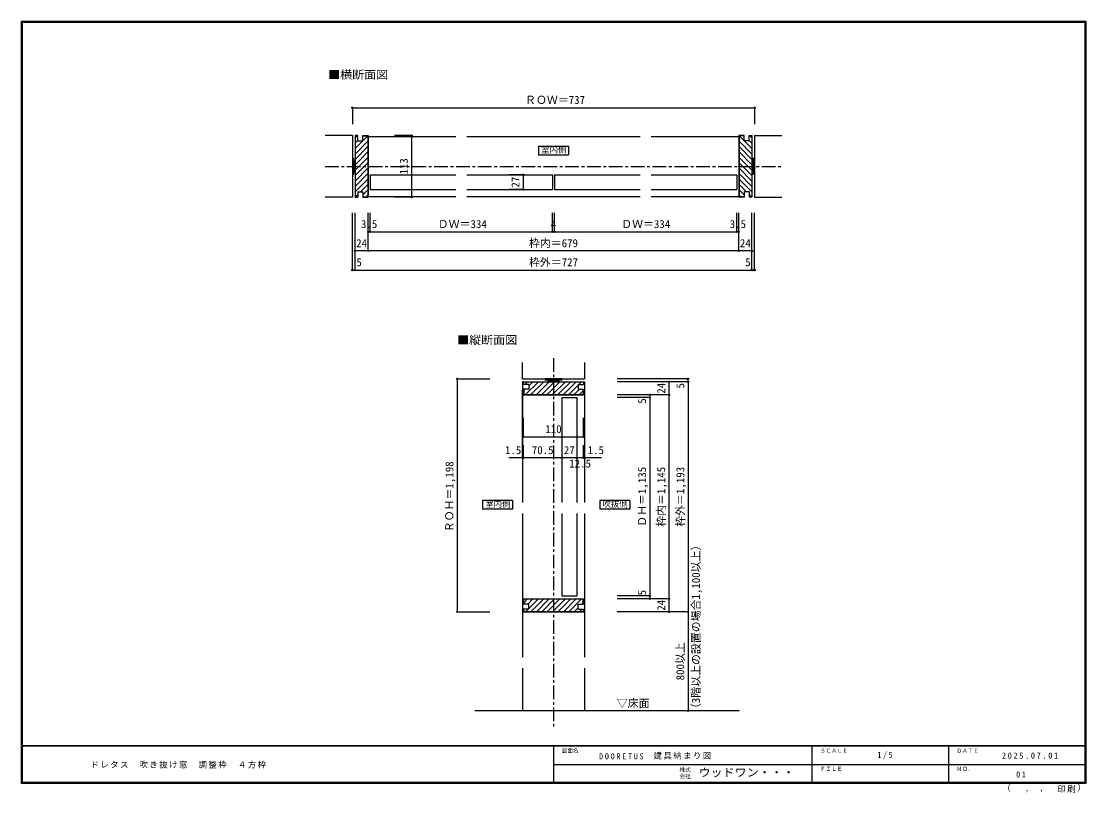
# Model space of a CAD drawing. Units: millimetres, scale not verified. Extents: x -973 to 977, y -718 to 696.
import ezdxf
from ezdxf.enums import TextEntityAlignment as Align

# ---------------------------------------------------------------- set-up
doc = ezdxf.new("R2010")
doc.units = ezdxf.units.MM
doc.header["$LTSCALE"] = 5
doc.header["$PDMODE"] = 32
doc.header["$PDSIZE"] = 2.5
doc.linetypes.add('CHAIN1', pattern=[8, 5, -1, 1, -1])
for name, color, linetype in [('0-1_通り芯', 4, 'CHAIN1'), ('0-3_仕上げ', 7, 'Continuous'), ('0-4_枠', 3, 'Continuous'), ('0-6_扉', 6, 'Continuous'), ('0-7_金物', 7, 'Continuous'), ('0-A_文字', 7, 'Continuous'), ('0-B_寸法', 7, 'Continuous'), ('0-C_ハッチ', 4, 'Continuous'), ('F-0_補助線', 7, 'Continuous'), ('F-1_枠', 6, 'Continuous'), ('F-A_文字', 7, 'Continuous')]:
    doc.layers.add(name, color=color, linetype=linetype)
doc.styles.add('ＭＳ ゴシック', font='')
doc.styles.get('ＭＳ ゴシック').set_extended_font_data('MS Gothic')

msp = doc.modelspace()

# ---------------------------------------------------------------- linework, layer by layer
at = {"layer": '0-1_通り芯'}
for p, q in [((-416.847, 430), (420.153, 430)), ((1.653, 78.373), (1.653, -597.5))]:
    msp.add_line(p, q, dxfattribs=at)
at = {"layer": '0-3_仕上げ'}
for p, q in [((-366.847, 486.5), (-416.847, 486.5)), ((-366.847, 486.5), (-366.847, 373.5)), ((370.153, 486.5), (420.153, 486.5)), ((370.153, 486.5), (370.153, 373.5)), ((-366.847, 373.5), (-416.847, 373.5)), ((370.153, 373.5), (420.153, 373.5)), ((-54.847, 40.383), (-54.847, 70.383)), ((58.153, 70.383), (58.153, 40.383)), ((-54.847, 40.383), (58.153, 40.383)), ((-54.847, -386.322), (-54.847, -469.411)), ((58.153, -386.322), (-54.847, -386.322)), ((58.153, -386.322), (58.153, -469.411)), ((-54.847, -489.411), (-54.847, -567.5)), ((58.153, -489.411), (58.153, -567.5)), ((342.055, -567.5), (-142.668, -567.5))]:
    msp.add_line(p, q, dxfattribs=at)
at = {"layer": '0-4_枠'}
for p, q in [((-356.847, 486.5), (-361.847, 486.5)), ((-361.847, 486.5), (-361.847, 373.5)), ((-356.847, 476.5), (-356.847, 486.5)), ((-356.847, 476.5), (-347.847, 476.5)), ((-347.847, 486.5), (-337.847, 486.5)), ((-347.847, 476.5), (-347.847, 486.5)), ((-347.847, 486), (-338.347, 486)), ((-338.347, 486), (-338.347, 374)), ((-337.847, 486.5), (-337.847, 373.5)), ((341.153, 486.5), (341.153, 373.5)), ((351.153, 486.5), (341.153, 486.5)), ((341.653, 486), (341.653, 374)), ((351.153, 486), (341.653, 486)), ((351.153, 476.5), (351.153, 486.5)), ((360.153, 476.5), (351.153, 476.5)), ((360.153, 486.5), (365.153, 486.5)), ((360.153, 476.5), (360.153, 486.5)), ((365.153, 486.5), (365.153, 373.5)), ((-361.847, 373.5), (-356.847, 373.5)), ((-356.847, 383.5), (-356.847, 373.5)), ((-356.847, 383.5), (-347.847, 383.5)), ((-347.847, 383.5), (-347.847, 373.5)), ((-347.847, 374), (-338.347, 374)), ((-347.847, 373.5), (-337.847, 373.5)), ((351.153, 373.5), (341.153, 373.5)), ((351.153, 374), (341.653, 374)), ((351.153, 383.5), (351.153, 373.5)), ((360.153, 383.5), (351.153, 383.5)), ((360.153, 383.5), (360.153, 373.5)), ((365.153, 373.5), (360.153, 373.5)), ((-53.347, 35.383), (56.653, 35.383)), ((-53.347, 30.383), (-53.347, 35.383)), ((-43.347, 30.383), (-53.347, 30.383)), ((-53.347, 21.383), (-53.347, 11.383)), ((-43.347, 21.383), (-53.347, 21.383)), ((-52.847, 21.383), (-52.847, 11.883)), ((-43.347, 30.383), (-43.347, 21.383)), ((46.653, 30.383), (56.653, 30.383)), ((46.653, 30.383), (46.653, 21.383)), ((46.653, 21.383), (56.653, 21.383)), ((56.153, 21.383), (56.153, 11.883)), ((56.653, 35.383), (56.653, 30.383)), ((56.653, 21.383), (56.653, 11.383)), ((-53.347, 11.383), (56.653, 11.383)), ((-52.847, 11.883), (56.153, 11.883)), ((-53.347, -362.322), (56.653, -362.322)), ((-53.347, -372.322), (-53.347, -362.322)), ((-52.847, -362.822), (56.153, -362.822)), ((-52.847, -372.322), (-52.847, -362.822)), ((56.153, -372.322), (56.153, -362.822)), ((56.653, -372.322), (56.653, -362.322)), ((-43.347, -372.322), (-53.347, -372.322)), ((-53.347, -381.322), (-53.347, -386.322)), ((-43.347, -381.322), (-53.347, -381.322)), ((-53.347, -386.322), (56.653, -386.322)), ((-43.347, -381.322), (-43.347, -372.322)), ((46.653, -372.322), (56.653, -372.322)), ((46.653, -381.322), (46.653, -372.322)), ((46.653, -381.322), (56.653, -381.322)), ((56.653, -386.322), (56.653, -381.322))]:
    msp.add_line(p, q, dxfattribs=at)
at = {"layer": '0-4_枠', "color": 4}
for p, q in [((-337.847, 485), (-177.347, 485)), ((-157.347, 485), (160.653, 485)), ((180.653, 485), (341.153, 485)), ((-337.847, 375), (-177.347, 375)), ((-157.347, 375), (160.653, 375)), ((180.653, 375), (341.153, 375)), ((-54.847, 35.383), (-54.847, -185.897)), ((-53.347, 35.383), (-54.847, 35.383)), ((56.653, 35.383), (58.153, 35.383)), ((58.153, 35.383), (58.153, -185.897)), ((-54.847, -205.897), (-54.847, -386.322)), ((58.153, -205.897), (58.153, -386.322)), ((-53.347, -386.322), (-54.847, -386.322)), ((56.653, -386.322), (58.153, -386.322))]:
    msp.add_line(p, q, dxfattribs=at)
at = {"layer": '0-6_扉'}
for p, q in [((-334.347, 414.5), (-334.347, 387.5)), ((-334.347, 414.5), (-177.347, 414.5)), ((-157.347, 414.5), (-0.347, 414.5)), ((-0.347, 414.5), (-0.347, 387.5)), ((3.653, 414.5), (3.653, 387.5)), ((3.653, 414.5), (160.653, 414.5)), ((180.653, 414.5), (337.653, 414.5)), ((337.653, 414.5), (337.653, 387.5)), ((-334.347, 387.5), (-177.347, 387.5)), ((-157.347, 387.5), (-0.347, 387.5)), ((3.653, 387.5), (160.653, 387.5)), ((180.653, 387.5), (337.653, 387.5)), ((17.153, 6.383), (17.153, -185.897)), ((17.153, 6.383), (44.153, 6.383)), ((44.153, 6.383), (44.153, -185.897)), ((17.153, -205.897), (17.153, -357.322)), ((44.153, -205.897), (44.153, -357.322)), ((17.153, -357.322), (44.153, -357.322))]:
    msp.add_line(p, q, dxfattribs=at)
at = {"layer": '0-7_金物'}
for p, q in [((-366.847, 445), (-364.847, 445)), ((-366.847, 445), (-366.847, 415)), ((-364.847, 445), (-364.847, 415)), ((-364.847, 440), (-362.847, 440)), ((-362.847, 440), (-362.847, 420)), ((-362.847, 439), (-361.847, 439)), ((366.153, 439), (365.153, 439)), ((368.153, 440), (366.153, 440)), ((366.153, 420), (366.153, 440)), ((368.153, 415), (368.153, 445)), ((370.153, 445), (368.153, 445)), ((370.153, 415), (370.153, 445)), ((-366.847, 415), (-364.847, 415)), ((-364.847, 420), (-362.847, 420)), ((-362.847, 421), (-361.847, 421)), ((366.153, 421), (365.153, 421)), ((368.153, 420), (366.153, 420)), ((370.153, 415), (368.153, 415)), ((-13.347, 40.383), (-13.347, 38.383)), ((16.653, 40.383), (-13.347, 40.383)), ((16.653, 40.383), (16.653, 38.383)), ((16.653, 38.383), (-13.347, 38.383)), ((-8.347, 38.383), (-8.347, 36.383)), ((11.653, 36.383), (-8.347, 36.383)), ((-7.347, 36.383), (-7.347, 35.383)), ((10.653, 36.383), (10.653, 35.383)), ((11.653, 38.383), (11.653, 36.383))]:
    msp.add_line(p, q, dxfattribs=at)
at = {"layer": '0-A_文字'}
for p, q in [((-25.847, 467), (-25.847, 451)), ((-25.847, 467), (29.153, 467)), ((-25.847, 451), (29.153, 451)), ((29.153, 467), (29.153, 451)), ((-128.374, -182.147), (-128.374, -198.147)), ((-73.374, -182.147), (-128.374, -182.147)), ((-73.374, -182.147), (-73.374, -198.147)), ((86.316, -182.147), (86.316, -198.147)), ((141.316, -182.147), (86.316, -182.147)), ((141.316, -182.147), (141.316, -198.147)), ((-73.374, -198.147), (-128.374, -198.147)), ((141.316, -198.147), (86.316, -198.147))]:
    msp.add_line(p, q, dxfattribs=at)
at = {"layer": '0-B_寸法', "color": 4}
for p, q in [((-366.847, 537.5), (-366.847, 507.5)), ((-366.847, 537.5), (370.153, 537.5)), ((370.153, 537.5), (370.153, 507.5)), ((-258.374, 486.5), (-289.822, 486.5)), ((-258.374, 486.5), (-258.374, 373.5)), ((-53.843, 414.5), (-78.69, 414.5)), ((-53.843, 414.5), (-53.843, 387.5)), ((-258.374, 373.5), (-289.822, 373.5)), ((-53.843, 387.5), (-78.69, 387.5)), ((-366.847, 240), (-366.847, 345)), ((-361.847, 240), (-361.847, 345)), ((-361.847, 240), (-361.847, 345)), ((-337.847, 275), (-337.847, 345)), ((-334.347, 310), (-334.347, 345)), ((-0.347, 310), (-0.347, 345)), ((3.653, 310), (3.653, 345)), ((337.653, 310), (337.653, 345)), ((341.153, 275), (341.153, 345)), ((365.153, 240), (365.153, 345)), ((365.153, 240), (365.153, 345)), ((370.153, 240), (370.153, 345)), ((-337.847, 310), (341.153, 310)), ((365.153, 275), (-361.847, 275)), ((-366.847, 240), (-361.847, 240)), ((-361.847, 240), (365.153, 240)), ((365.153, 240), (370.153, 240)), ((-174.847, 40.383), (-174.847, -386.322)), ((-174.847, 40.383), (-114.847, 40.383)), ((248.153, 40.383), (118.153, 40.383)), ((248.153, 35.383), (248.153, 40.383)), ((-54.847, -104.221), (-54.847, 20.383)), ((248.153, 35.383), (118.153, 35.383)), ((248.153, 35.383), (118.153, 35.383)), ((213.153, 35.383), (213.153, -386.322)), ((248.153, 35.383), (248.153, -567.5)), ((213.153, 11.383), (118.153, 11.383)), ((178.153, 6.383), (118.153, 6.383)), ((178.153, 11.383), (178.153, -362.322)), ((-53.347, -65.684), (-53.347, -31.077)), ((56.653, -65.684), (56.653, -31.077)), ((-53.347, -65.684), (56.653, -65.684)), ((-53.347, -104.221), (-53.347, -80.684)), ((56.653, -104.221), (56.653, -80.684)), ((89.546, -104.221), (-79.9, -104.221)), ((178.153, -357.322), (118.153, -357.322)), ((213.153, -362.322), (118.153, -362.322)), ((-174.847, -386.322), (-114.847, -386.322)), ((248.153, -386.322), (118.153, -386.322)), ((248.153, -567.5), (118.153, -567.5))]:
    msp.add_line(p, q, dxfattribs=at)
at = {"layer": '0-B_寸法'}
for p in [(-366.847, 537.5), (370.153, 537.5), (-258.374, 486.5), (-53.843, 414.5), (-258.374, 373.5), (-53.843, 387.5), (-337.847, 310), (-334.347, 310), (-0.347, 310), (3.653, 310), (337.653, 310), (341.153, 310), (-361.847, 275), (-337.847, 275), (341.153, 275), (365.153, 275), (-366.847, 240), (-361.847, 240), (365.153, 240), (370.153, 240), (-174.847, 40.383), (248.153, 40.383), (213.153, 35.383), (248.153, 35.383), (248.153, 35.383), (178.153, 11.383), (178.153, 6.383), (213.153, 11.383), (-53.347, -65.684), (56.653, -65.684), (-54.847, -104.221), (-53.347, -104.221), (17.153, -104.221), (44.153, -104.221), (56.653, -104.221), (58.153, -104.221), (178.153, -357.322), (178.153, -362.322), (213.153, -362.322), (-174.847, -386.322), (213.153, -386.322), (248.153, -386.322), (248.153, -567.5)]:
    msp.add_point(p, dxfattribs=at)
at = {"layer": '0-C_ハッチ'}
for p, q in [((-361.847, 482.31), (-357.657, 486.5)), ((-361.847, 462.511), (-338.347, 486.011)), ((-361.847, 472.41), (-356.847, 477.41)), ((-361.847, 452.611), (-338.347, 476.111)), ((365.153, 462.511), (341.653, 486.011)), ((365.153, 452.611), (341.653, 476.111)), ((365.153, 472.41), (360.153, 477.41)), ((365.153, 482.31), (360.963, 486.5)), ((-361.847, 442.712), (-338.347, 466.212)), ((-361.847, 432.812), (-338.347, 456.312)), ((365.153, 442.712), (341.653, 466.212)), ((365.153, 432.812), (341.653, 456.312)), ((-361.847, 422.913), (-338.347, 446.413)), ((-361.847, 413.013), (-338.347, 436.513)), ((365.153, 422.913), (341.653, 446.413)), ((365.153, 413.013), (341.653, 436.513)), ((-361.847, 403.114), (-338.347, 426.614)), ((-361.847, 393.214), (-338.347, 416.714)), ((365.153, 403.114), (341.653, 426.614)), ((365.153, 393.214), (341.653, 416.714)), ((-338.347, 406.815), (-361.847, 383.315)), ((-338.347, 396.915), (-351.762, 383.5)), ((341.653, 406.815), (365.153, 383.315)), ((341.653, 396.915), (355.069, 383.5)), ((-356.847, 378.415), (-361.847, 373.415)), ((-338.347, 387.016), (-347.847, 377.516)), ((-338.347, 377.116), (-341.463, 374)), ((341.653, 387.016), (351.153, 377.516)), ((341.653, 377.116), (344.77, 374)), ((360.153, 378.415), (365.153, 373.415)), ((-50.89, 30.383), (-45.89, 35.383)), ((-49.591, 11.883), (-26.091, 35.383)), ((-43.347, 28.027), (-35.991, 35.383)), ((-39.692, 11.883), (-16.192, 35.383)), ((-29.792, 11.883), (-6.292, 35.383)), ((-19.893, 11.883), (3.607, 35.383)), ((-9.993, 11.883), (13.507, 35.383)), ((-0.094, 11.883), (23.406, 35.383)), ((9.806, 11.883), (33.306, 35.383)), ((19.705, 11.883), (43.205, 35.383)), ((29.605, 11.883), (46.653, 28.932)), ((39.504, 11.883), (49.004, 21.383)), ((48.105, 30.383), (53.105, 35.383)), ((49.404, 11.883), (56.153, 18.633)), ((-52.847, -369.778), (-45.89, -362.822)), ((-45.491, -372.322), (-35.991, -362.822)), ((-43.347, -380.077), (-26.091, -362.822)), ((-39.692, -386.322), (-16.192, -362.822)), ((-29.792, -386.322), (-6.292, -362.822)), ((-19.893, -386.322), (3.607, -362.822)), ((-9.993, -386.322), (13.507, -362.822)), ((-0.094, -386.322), (23.406, -362.822)), ((9.806, -386.322), (33.306, -362.822)), ((19.705, -386.322), (43.205, -362.822)), ((29.605, -386.322), (53.105, -362.822)), ((53.504, -372.322), (56.153, -369.673)), ((-49.591, -386.322), (-44.591, -381.322)), ((39.504, -386.322), (46.653, -379.173)), ((49.404, -386.322), (54.404, -381.322))]:
    msp.add_line(p, q, dxfattribs=at)
at = {"layer": 'F-1_枠'}
for p, q in [((-973.347, 695.833), (-973.347, -700.833)), ((-973.347, 695.833), (976.653, 695.833)), ((-973.347, 695), (976.653, 695)), ((-973.347, 694.167), (976.653, 694.167)), ((-972.514, 695.833), (-972.514, -700.833)), ((-971.68, 695.833), (-971.68, -700.833)), ((974.986, 695.833), (974.986, -700.833)), ((975.82, 695.833), (975.82, -700.833)), ((976.653, 695.833), (976.653, -700.833)), ((976.653, -631.667), (-973.347, -631.667)), ((976.653, -632.5), (-973.347, -632.5)), ((1.653, -632.5), (1.653, -699.167)), ((474.986, -632.5), (474.986, -699.167)), ((724.986, -632.5), (724.986, -699.167)), ((1.653, -665.833), (974.986, -665.834)), ((976.653, -699.167), (-973.347, -699.167)), ((976.653, -700), (-973.347, -700)), ((976.653, -700.833), (-973.347, -700.833))]:
    msp.add_line(p, q, dxfattribs=at)

# ---------------------------------------------------------------- texts
at = {"layer": '0-A_文字', "style": 'ＭＳ ゴシック', "width": 1.1}
for s, p in [('■横断面図', (-411.269, 586.186)), ('■縦断面図', (-174.847, 100.07))]:
    msp.add_text(s, height=14.66, dxfattribs=at).set_placement(p, align=Align.BOTTOM_LEFT)
at = {"layer": '0-A_文字', "style": 'ＭＳ ゴシック'}
for s, height, p in [('室内側', 11, (-20.847, 451.5)), ('室内側', 11, (-123.374, -197.647)), ('吹抜側', 11, (91.316, -197.647)), ('▽床面', 14.66, (117.545, -565.811))]:
    msp.add_text(s, height=height, dxfattribs=at).set_placement(p, align=Align.BOTTOM_LEFT)
at = {"layer": '0-B_寸法', "style": 'ＭＳ ゴシック'}
for s, p in [('ＲＯＷ＝737', (-50.487, 540)), ('ＤＷ＝334', (-210.417, 312.5)), ('ＤＷ＝334', (125.653, 312.5)), ('3.5', (-351.097, 312.5)), ('4', (-3.347, 312.5)), ('3.5', (324.403, 312.5)), ('24', (-359.847, 277.5)), ('枠内＝679', (-43.347, 277.5)), ('24', (343.153, 277.5)), ('5', (-359.455, 242.5)), ('枠外＝727', (-43.347, 242.5)), ('5', (352.916, 242.5)), ('110', (-13.347, -63.184)), ('1.5', (-87.307, -101.721)), ('70.5', (-38.097, -101.721)), ('27', (20.653, -101.721)), ('1.5', (64.193, -101.721)), ('12.5', (30.403, -126.343))]:
    msp.add_text(s, height=14.66, dxfattribs=at).set_placement(p, align=Align.BOTTOM_LEFT)
for s, p in [('113', (-260.874, 415)), ('27', (-56.343, 391)), ('24', (210.653, 13.383)), ('5', (245.653, 22.912)), ('5', (175.653, -5.024)), ('ＲＯＨ＝1,198', (-177.347, -240.469)), ('ＤＨ＝1,135', (175.653, -230.469)), ('枠内＝1,145', (210.653, -230.469)), ('枠外＝1,193', (245.653, -230.469)), ('（3階以上の設置の場合1,100以上）', (274.32, -573.772)), ('5', (175.653, -356.088)), ('24', (210.653, -384.322)), ('800以上', (245.653, -511.911))]:
    msp.add_text(s, height=14.66, rotation=90, dxfattribs=at).set_placement(p, align=Align.BOTTOM_LEFT)
at = {"layer": 'F-0_補助線', "char_height": 11, "attachment_point": 7, "style": 'ＭＳ ゴシック'}
for s, insert in [('\\T1.17;建具納まり図', (185.035, -656.798)), ('\\T1.39;\\W0.85;DOORETUS', (84.986, -656.798))]:
    msp.add_mtext(s, dxfattribs=dict(at, insert=insert))
at = {"layer": 'F-A_文字', "style": 'ＭＳ ゴシック'}
for s, height, p in [('図面名', 7.331, (16.653, -646.667)), ('ＳＣＡＬＥ', 7.331, (489.986, -646.667)), ('ＤＡＴＥ', 7.331, (739.986, -646.667)), ('株式', 7.331, (232.486, -681.5)), ('ＦＩＬＥ', 7.331, (489.986, -680)), ('ＮＯ．', 7.331, (739.986, -680.001)), ('会社', 7.331, (232.486, -693.5)), ('（', 11, (823.992, -718.052)), ('）', 11, (961.387, -717.355)), (',', 11, (865.199, -718.052)), (',', 11, (891.686, -717.588))]:
    msp.add_text(s, height=height, dxfattribs=at).set_placement(p, align=Align.BOTTOM_LEFT)
at = {"layer": 'F-A_文字', "style": 'ＭＳ ゴシック', "width": 1.1}
msp.add_text('ウッドワン・・・', height=14.66, dxfattribs=at).set_placement((267.486, -692.5), align=Align.BOTTOM_LEFT)
at = {"layer": 'F-A_文字', "char_height": 11, "attachment_point": 7, "style": 'ＭＳ ゴシック'}
for s, insert in [('\\T1.38;\\W0.9;1/5', (594.986, -656.667)), ('\\T1.17;ドレタス\u3000吹き抜け窓\u3000調整枠\u3000４方枠', (-846.68, -673.333)), ('\\T1.39;\\W0.85;2025.07.01', (823.111, -655.417)), ('\\T1.36;\\W0.9;01', (849.361, -690.001)), ('\\T1.17;印刷', (924.678, -717.82))]:
    msp.add_mtext(s, dxfattribs=dict(at, insert=insert))

doc.saveas('drawing.dxf')
